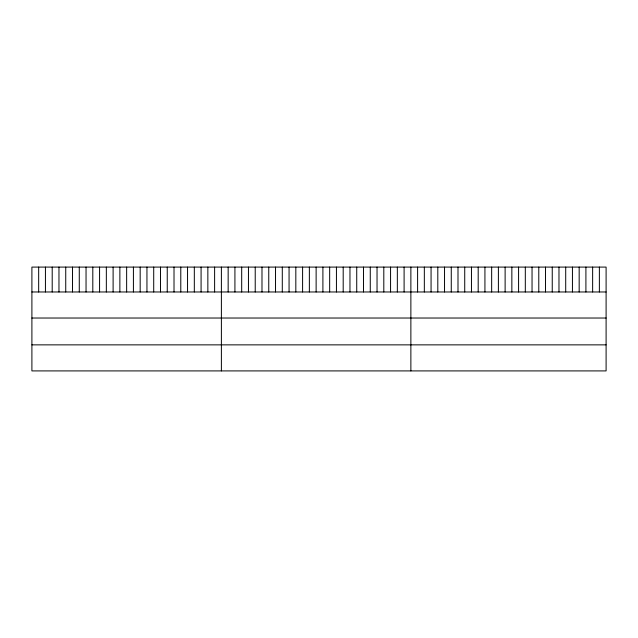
<?xml version="1.0" encoding="UTF-8"?>
<svg xmlns="http://www.w3.org/2000/svg" width="638" height="638" viewBox="0 0 638 638"><rect width="100%" height="100%" fill="white"/><g stroke="black" fill="none" stroke-linecap="round" stroke-linejoin="round"><path stroke-width="0.96" d="M606.1 291.973L606.1 370.909L31.9 370.909L31.9 267.091L606.1 267.091L606.1 291.973L31.9 291.973M31.9 318.027L606.1 318.027M31.9 344.863L606.1 344.863M599.369 267.091L599.369 291.973M592.638 267.091L592.638 291.973M585.907 267.091L585.907 291.973M579.168 267.091L579.168 291.973M572.438 267.091L572.438 291.973M565.707 267.091L565.707 291.973M558.976 267.091L558.976 291.973M552.245 267.091L552.245 291.973M545.514 267.091L545.514 291.973M538.783 267.091L538.783 291.973M532.044 267.091L532.044 291.973M525.313 267.091L525.313 291.973M518.582 267.091L518.582 291.973M511.851 267.091L511.851 291.973M505.121 267.091L505.121 291.973M498.39 267.091L498.39 291.973M491.659 267.091L491.659 291.973M484.928 267.091L484.928 291.973M478.189 267.091L478.189 291.973M471.458 267.091L471.458 291.973M464.727 267.091L464.727 291.973M457.996 267.091L457.996 291.973M451.265 267.091L451.265 291.973M444.534 267.091L444.534 291.973M437.804 267.091L437.804 291.973M431.065 267.091L431.065 291.973M424.334 267.091L424.334 291.973M417.603 267.091L417.603 291.973M410.872 267.091L410.872 370.909M404.101 267.091L404.101 291.973M397.338 267.091L397.338 291.973M390.568 267.091L390.568 291.973M383.805 267.091L383.805 291.973M377.034 267.091L377.034 291.973M370.271 267.091L370.271 291.973M363.5 267.091L363.5 291.973M356.73 267.091L356.73 291.973M349.967 267.091L349.967 291.973M343.196 267.091L343.196 291.973M336.433 267.091L336.433 291.973M329.663 267.091L329.663 291.973M322.9 267.091L322.9 291.973M316.129 267.091L316.129 291.973M309.358 267.091L309.358 291.973M302.595 267.091L302.595 291.973M295.825 267.091L295.825 291.973M289.062 267.091L289.062 291.973M282.291 267.091L282.291 291.973M275.528 267.091L275.528 291.973M268.757 267.091L268.757 291.973M261.987 267.091L261.987 291.973M255.224 267.091L255.224 291.973M248.453 267.091L248.453 291.973M241.69 267.091L241.69 291.973M234.92 267.091L234.92 291.973M228.157 267.091L228.157 291.973M221.386 267.091L221.386 370.909M214.615 267.091L214.615 291.973M207.852 267.091L207.852 291.973M201.082 267.091L201.082 291.973M194.319 267.091L194.319 291.973M187.548 267.091L187.548 291.973M180.785 267.091L180.785 291.973M174.014 267.091L174.014 291.973M167.244 267.091L167.244 291.973M160.481 267.091L160.481 291.973M153.71 267.091L153.71 291.973M146.947 267.091L146.947 291.973M140.177 267.091L140.177 291.973M133.414 267.091L133.414 291.973M126.643 267.091L126.643 291.973M119.872 267.091L119.872 291.973M113.109 267.091L113.109 291.973M106.339 267.091L106.339 291.973M99.576 267.091L99.576 291.973M92.805 267.091L92.805 291.973M86.042 267.091L86.042 291.973M79.272 267.091L79.272 291.973M72.501 267.091L72.501 291.973M65.738 267.091L65.738 291.973M58.967 267.091L58.967 291.973M52.204 267.091L52.204 291.973M45.434 267.091L45.434 291.973M38.671 267.091L38.671 291.973"/></g></svg>
